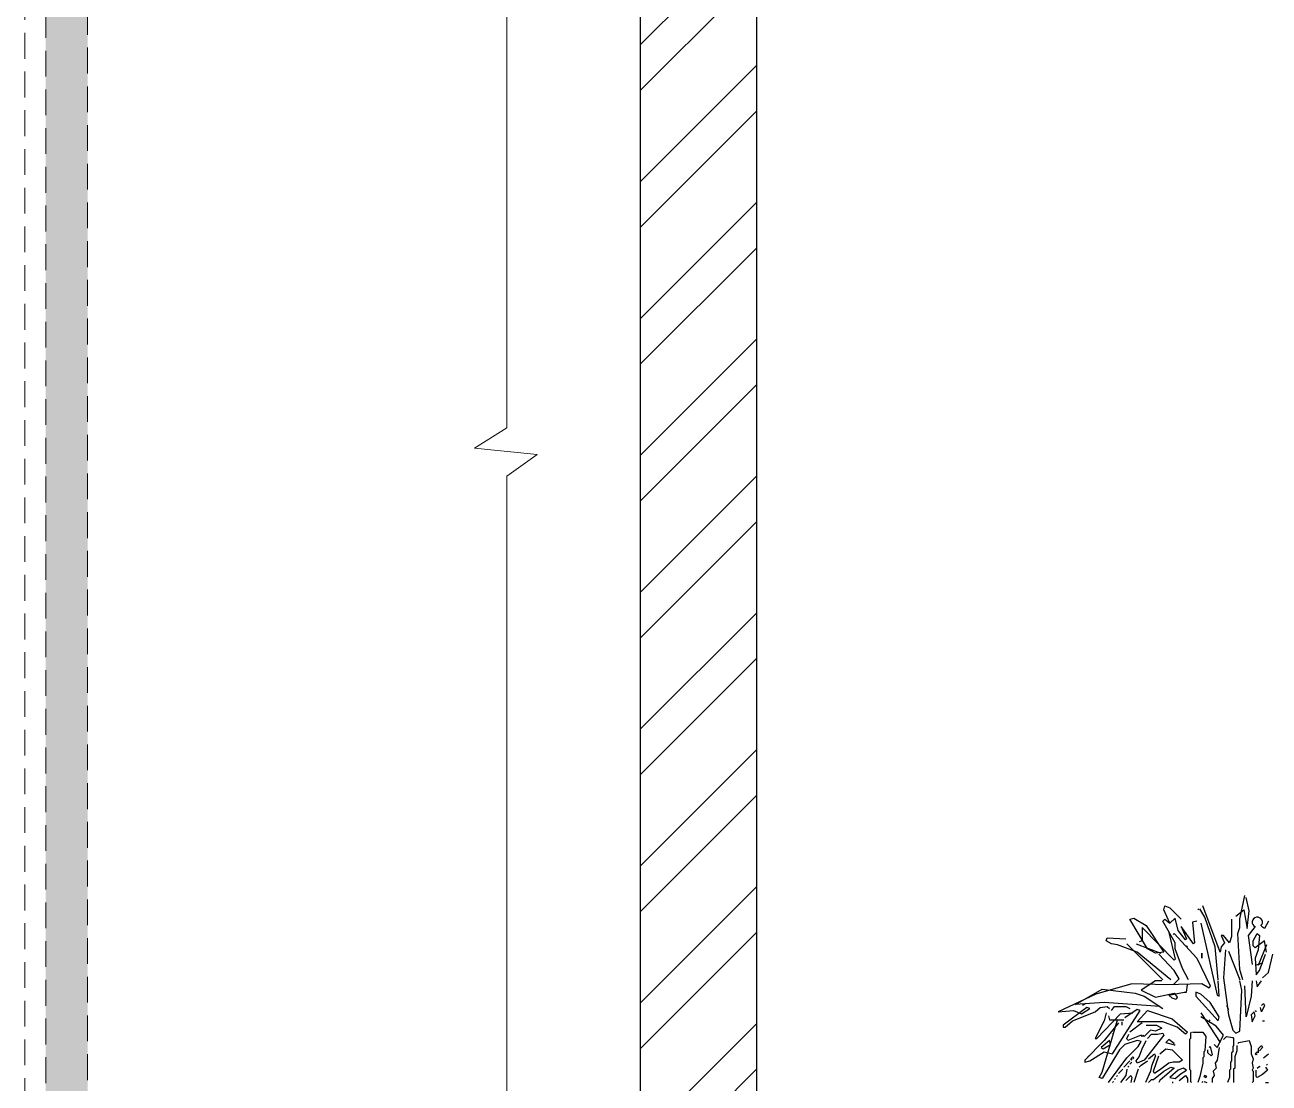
# Model space of a CAD drawing. Header units: millimetres. Extents: x 56222 to 3066687, y -650199 to -121287.
# Drawn here: x 134075.19 to 134123.42, y -183552.12 to -183511.12 of the extents above; entities that cross this region are included whole.
import ezdxf

# ---------------------------------------------------------------- set-up
doc = ezdxf.new("R2010")
doc.units = ezdxf.units.MM
doc.header["$MEASUREMENT"] = 0
doc.linetypes.add('DASHEDX2', pattern=[1.5, 1, -0.5])
doc.layers.add('AR HATCH-7', color=7, linetype='Continuous')
for name, color, linetype, lineweight in [('Dimension', 10, 'DASHEDX2', 20), ('Text', 7, 'Continuous', 15), ('XX~SLAB ( BEAM )~ ( DIM )', 7, 'Continuous', 9)]:
    doc.layers.add(name, color=color, linetype=linetype, lineweight=lineweight)

# ---------------------------------------------------------------- blocks, each defined once
blk = doc.blocks.new('A$C76AA168E')
at = {"color": 96, "linetype": 'ByBlock'}
for p, q in [((393.9, 1419.5), (399.6, 1445.9)), ((309, 1429.8), (310.2, 1434.4)), ((310.2, 1434.4), (315.9, 1432.1)), ((315.9, 1432.1), (328.5, 1419.5)), ((348, 1430.9), (346.9, 1429.8)), ((346.9, 1429.8), (348, 1430.9)), ((354.9, 1421.8), (349.2, 1430.9)), ((372.1, 1382.8), (352.6, 1434.4)), ((404.2, 1428.7), (400.8, 1443.6)), ((271.2, 1419.5), (275.7, 1420.6)), ((290.7, 1386.2), (271.2, 1419.5)), ((275.7, 1420.6), (289.5, 1412.6)), ((307.9, 1417.2), (310.2, 1419.5)), ((321.6, 1393.1), (307.9, 1417.2)), ((315.9, 1414.9), (309, 1429.8)), ((310.2, 1419.5), (315.9, 1414.9)), ((321.6, 1420.6), (315.9, 1414.9)), ((325.1, 1406.9), (321.6, 1420.6)), ((345.7, 1417.2), (341.1, 1416)), ((366.4, 1388.5), (354.9, 1421.8)), ((384.7, 1419.5), (384.7, 1400)), ((389.3, 1422.9), (398.5, 1429.8)), ((393.9, 1410.3), (393.9, 1419.5)), ((398.5, 1429.8), (401.9, 1409.2)), ((401.9, 1409.2), (404.2, 1428.7)), ((426, 1417.2), (421.4, 1409.2)), ((284.9, 1410.3), (284.9, 1395.4)), ((320.5, 1373.6), (284.9, 1410.3)), ((289.5, 1412.6), (309, 1382.8)), ((314.7, 1404.6), (321.6, 1374.7)), ((319.3, 1402.3), (320.5, 1403.4)), ((320.5, 1403.4), (345.7, 1375.9)), ((333.1, 1396.5), (325.1, 1406.9)), ((342.3, 1391.9), (328.5, 1411.4)), ((328.5, 1411.4), (334.2, 1397.7)), ((341.1, 1416), (343.4, 1393.1)), ((350.3, 1414.9), (368.7, 1334.6)), ((391.6, 1403.4), (393.9, 1410.3)), ((393.9, 1363.3), (391.6, 1403.4)), ((411.1, 1411.4), (403.1, 1401.1)), ((408.8, 1395.4), (413.4, 1403.4)), ((413.4, 1403.4), (415.7, 1401.1)), ((421.4, 1409.2), (418, 1411.4)), ((244.8, 1395.4), (245.9, 1398.8)), ((250.5, 1391.9), (244.8, 1395.4)), ((245.9, 1398.8), (266.6, 1397.7)), ((257.4, 1390.8), (250.5, 1391.9)), ((279.2, 1382.8), (257.4, 1390.8)), ((267.7, 1391.9), (307.9, 1351.8)), ((278, 1391.9), (305.6, 1381.6)), ((284.9, 1395.4), (281.5, 1394.2)), ((299.8, 1395.4), (301, 1394.2)), ((321.6, 1386.2), (321.6, 1393.1)), ((334.2, 1397.7), (333.1, 1396.5)), ((334.2, 1389.7), (335.4, 1388.5)), ((343.4, 1393.1), (342.3, 1391.9)), ((373.2, 1401.1), (376.7, 1393.1)), ((375.5, 1401.1), (373.2, 1401.1)), ((376.7, 1393.1), (373.2, 1388.5)), ((382.4, 1393.1), (375.5, 1401.1)), ((384.7, 1400), (382.4, 1393.1)), ((403.1, 1401.1), (407.7, 1369)), ((408.8, 1389.7), (408.8, 1395.4)), ((411.1, 1387.4), (408.8, 1389.7)), ((421.4, 1395.4), (411.1, 1387.4)), ((415.7, 1401.1), (414.5, 1385.1)), ((423.7, 1390.8), (414.5, 1367.9)), ((423.7, 1382.8), (421.4, 1395.4)), ((317, 1351.8), (279.2, 1382.8)), ((299.8, 1381.6), (290.7, 1386.2)), ((309, 1382.8), (299.8, 1381.6)), ((320.5, 1362.1), (303.3, 1380.5)), ((329.7, 1364.4), (321.6, 1386.2)), ((345.7, 1375.9), (360.6, 1344.9)), ((351.4, 1381.6), (351.4, 1375.9)), ((351.4, 1375.9), (351.4, 1381.6)), ((369.8, 1351.8), (366.4, 1388.5)), ((373.2, 1388.5), (372.1, 1382.8)), ((377.8, 1385.1), (375.5, 1354.1)), ((381.3, 1383.9), (393.9, 1351.8)), ((414.5, 1385.1), (411.1, 1375.9)), ((411.1, 1375.9), (412.2, 1357.5)), ((415.7, 1362.1), (422.6, 1380.5)), ((426, 1359.8), (430.6, 1380.5)), ((297.5, 1367.9), (298.7, 1366.7)), ((321.6, 1374.7), (320.5, 1373.6)), ((326.2, 1352.9), (320.5, 1362.1)), ((336.5, 1351.8), (329.7, 1364.4)), ((397.3, 1351.8), (393.9, 1363.3)), ((419.1, 1370.2), (411.1, 1367.9)), ((412.2, 1357.5), (415.7, 1362.1)), ((299.8, 1350.7), (283.8, 1340.3)), ((306.7, 1350.7), (299.8, 1350.7)), ((319.3, 1346.1), (326.2, 1352.9)), ((370.9, 1333.4), (369.8, 1350.7)), ((375.5, 1354.1), (381.3, 1312.8)), ((396.2, 1340.3), (393.9, 1350.7)), ((407.7, 1350.7), (406.5, 1333.4)), ((412.2, 1350.7), (413.4, 1343.8)), ((413.4, 1343.8), (418, 1350.7)), ((419.1, 1354.1), (426, 1359.8)), ((233.3, 1335.7), (190.9, 1316.2)), ((210.4, 1324.3), (240.2, 1341.5)), ((273.4, 1347.2), (233.3, 1335.7)), ((240.2, 1341.5), (276.9, 1336.9)), ((312.4, 1346.1), (273.4, 1347.2)), ((276.9, 1336.9), (287.2, 1333.4)), ((283.8, 1340.3), (299.8, 1332.3)), ((299.8, 1332.3), (320.5, 1336.9)), ((351.4, 1347.2), (312.4, 1346.1)), ((314.7, 1334.6), (331.9, 1338)), ((318.2, 1331.2), (314.7, 1334.6)), ((320.5, 1336.9), (323.9, 1332.3)), ((331.9, 1338), (334.2, 1338)), ((334.2, 1338), (335.4, 1346.1)), ((344.6, 1338), (344.6, 1333.4)), ((350.3, 1335.7), (344.6, 1338)), ((360.6, 1326.6), (350.3, 1335.7)), ((359.5, 1342.6), (351.4, 1347.2)), ((360.6, 1344.9), (359.5, 1342.6)), ((368.7, 1334.6), (370.9, 1333.4)), ((393.9, 1294.4), (396.2, 1340.3)), ((400.8, 1310.5), (399.6, 1344.9)), ((223, 1320.8), (196.6, 1301.3)), ((242.5, 1326.6), (210.4, 1324.3)), ((221.8, 1325.4), (218.4, 1323.1)), ((226.4, 1319.7), (223, 1320.8)), ((232.2, 1316.2), (237.9, 1320.8)), ((237.9, 1320.8), (245.9, 1322)), ((289.5, 1323.1), (242.5, 1326.6)), ((245.9, 1322), (248.2, 1319.7)), ((250.5, 1317.4), (253.9, 1322)), ((253.9, 1322), (266.6, 1322)), ((266.6, 1322), (271.2, 1319.7)), ((287.2, 1333.4), (307.9, 1319.7)), ((304.4, 1322), (289.5, 1323.1)), ((322.8, 1330), (318.2, 1331.2)), ((323.9, 1332.3), (322.8, 1330)), ((344.6, 1333.4), (369.8, 1305.9)), ((370.9, 1310.5), (360.6, 1326.6)), ((379, 1323.1), (381.3, 1318.5)), ((406.5, 1333.4), (400.8, 1310.5)), ((418, 1316.2), (416.8, 1320.8)), ((418, 1323.1), (420.3, 1325.4)), ((421.4, 1323.1), (418, 1316.2)), ((420.3, 1325.4), (421.4, 1323.1)), ((190.9, 1316.2), (208.1, 1317.4)), ((198.9, 1299), (206.9, 1305.9)), ((206.9, 1305.9), (232.2, 1316.2)), ((208.1, 1317.4), (217.2, 1313.9)), ((217.2, 1313.9), (226.4, 1319.7)), ((242.5, 1305.9), (232.2, 1286.4)), ((234.4, 1286.4), (260.8, 1313.9)), ((240.2, 1248.6), (257.4, 1307.1)), ((244.8, 1315.1), (242.5, 1305.9)), ((247.1, 1311.7), (248.2, 1307.1)), ((248.2, 1307.1), (264.3, 1307.1)), ((251.7, 1269.2), (282.6, 1317.4)), ((260.8, 1313.9), (274.6, 1315.1)), ((279.2, 1318.5), (265.4, 1309.4)), ((282.6, 1317.4), (279.2, 1318.5)), ((279.2, 1304.8), (290.7, 1317.4)), ((290.7, 1317.4), (318.2, 1308.2)), ((318.2, 1308.2), (335.4, 1293.3)), ((350.3, 1315.1), (372.1, 1281.8)), ((367.5, 1300.2), (350.3, 1310.5)), ((359.5, 1307.1), (360.6, 1305.9)), ((369.8, 1305.9), (370.9, 1310.5)), ((381.3, 1312.8), (385.9, 1295.6)), ((409.9, 1316.2), (406.5, 1312.8)), ((406.5, 1312.8), (407.7, 1304.8)), ((407.7, 1304.8), (411.1, 1311.7)), ((411.1, 1311.7), (409.9, 1316.2)), ((411.1, 1317.4), (412.2, 1316.2)), ((419.1, 1305.9), (421.4, 1305.9)), ((196.6, 1301.3), (196.6, 1299)), ((196.6, 1299), (198.9, 1299)), ((258.5, 1303.6), (242.5, 1284.1)), ((251.7, 1291), (252.8, 1292.2)), ((262, 1304.8), (262, 1301.3)), ((284.9, 1303.6), (271.2, 1293.3)), ((307.9, 1304.8), (279.2, 1304.8)), ((294.1, 1295.6), (287.2, 1288.7)), ((289.5, 1301.3), (301, 1301.3)), ((299.8, 1294.4), (294.1, 1295.6)), ((306.7, 1297.9), (299.8, 1294.4)), ((301, 1301.3), (306.7, 1297.9)), ((302.1, 1291), (307.9, 1292.2)), ((323.9, 1299), (307.9, 1304.8)), ((307.9, 1292.2), (309, 1289.9)), ((333.1, 1291), (323.9, 1299)), ((335.4, 1293.3), (333.1, 1291)), ((340, 1293.3), (338.8, 1292.2)), ((338.8, 1292.2), (340, 1293.3)), ((338.8, 1292.2), (338.8, 1286.4)), ((341.1, 1293.3), (352.6, 1293.3)), ((352.6, 1293.3), (356, 1288.7)), ((375.5, 1289.9), (367.5, 1300.2)), ((385.9, 1295.6), (389.3, 1292.2)), ((389.3, 1292.2), (393.9, 1294.4)), ((242.5, 1284.1), (220.7, 1262.3)), ((232.2, 1286.4), (234.4, 1286.4)), ((248.2, 1284.1), (239, 1276.1)), ((241.3, 1274.9), (249.4, 1279.5)), ((249.4, 1279.5), (248.2, 1284.1)), ((265.4, 1279.5), (259.7, 1273.8)), ((279.2, 1284.1), (265.4, 1279.5)), ((267.7, 1286.4), (270, 1291)), ((268.9, 1284.1), (267.7, 1286.4)), ((283.8, 1289.9), (268.9, 1284.1)), ((283.8, 1283), (279.2, 1284.1)), ((280.3, 1277.2), (283.8, 1283)), ((284.9, 1288.7), (283.8, 1289.9)), ((286.1, 1289.9), (284.9, 1288.7)), ((284.9, 1274.9), (289.5, 1284.1)), ((287.2, 1288.7), (286.1, 1289.9)), ((309, 1289.9), (287.2, 1262.3)), ((290.7, 1286.4), (295.2, 1291)), ((295.2, 1291), (302.1, 1291)), ((314.7, 1285.3), (311.3, 1281.8)), ((311.3, 1281.8), (319.3, 1279.5)), ((320.5, 1280.7), (314.7, 1285.3)), ((319.3, 1279.5), (320.5, 1280.7)), ((321.6, 1279.5), (320.5, 1278.4)), ((320.5, 1278.4), (321.6, 1279.5)), ((338.8, 1286.4), (337.7, 1285.3)), ((337.7, 1285.3), (337.7, 1252)), ((356, 1288.7), (354.9, 1272.7)), ((365.2, 1279.5), (368.7, 1276.1)), ((368.7, 1276.1), (375.5, 1289.9)), ((375.5, 1285.3), (379, 1288.7)), ((379, 1288.7), (385.9, 1287.6)), ((385.9, 1287.6), (387, 1286.4)), ((387, 1278.4), (385.9, 1277.2)), ((387, 1286.4), (387, 1278.4)), ((390.4, 1278.4), (390.4, 1272.7)), ((391.6, 1280.7), (392.7, 1281.8)), ((392.7, 1281.8), (404.2, 1284.1)), ((404.2, 1284.1), (406.5, 1277.2)), ((414.5, 1274.9), (418, 1278.4)), ((418, 1278.4), (419.1, 1276.1)), ((225.3, 1266.9), (224.1, 1265.8)), ((224.1, 1265.8), (225.3, 1266.9)), ((226.4, 1261.2), (242.5, 1271.5)), ((239, 1276.1), (241.3, 1274.9)), ((259.7, 1273.8), (240.2, 1241.7)), ((242.5, 1271.5), (251.7, 1269.2)), ((247.1, 1237.1), (267.7, 1264.6)), ((267.7, 1264.6), (280.3, 1277.2)), ((272.3, 1263.5), (274.6, 1265.8)), ((274.6, 1265.8), (275.7, 1264.6)), ((275.7, 1264.6), (274.6, 1263.5)), ((278, 1261.2), (281.5, 1265.8)), ((281.5, 1265.8), (284.9, 1274.9)), ((291.8, 1263.5), (298.7, 1269.2)), ((299.8, 1266.9), (295.2, 1255.4)), ((297.5, 1249.7), (303.3, 1266.9)), ((298.7, 1269.2), (299.8, 1266.9)), ((304.4, 1269.2), (311.3, 1274.9)), ((311.3, 1274.9), (318.2, 1273.8)), ((318.2, 1273.8), (329.7, 1262.3)), ((353.7, 1265.8), (352.6, 1264.6)), ((352.6, 1264.6), (352.6, 1258.9)), ((354.9, 1272.7), (353.7, 1271.5)), ((353.7, 1271.5), (353.7, 1265.8)), ((358.3, 1270.4), (358.3, 1273.8)), ((361.8, 1266.9), (358.3, 1270.4)), ((359.5, 1276.1), (360.6, 1277.2)), ((360.6, 1277.2), (362.9, 1268.1)), ((362.9, 1268.1), (361.8, 1266.9)), ((370.9, 1276.1), (368.7, 1262.3)), ((385.9, 1271.5), (384.7, 1270.4)), ((384.7, 1270.4), (384.7, 1261.2)), ((385.9, 1277.2), (385.9, 1271.5)), ((390.4, 1272.7), (388.2, 1265.8)), ((388.2, 1265.8), (388.2, 1253.2)), ((406.5, 1277.2), (406.5, 1269.2)), ((406.5, 1269.2), (408.8, 1263.5)), ((413.4, 1271.5), (411.1, 1269.2)), ((411.1, 1269.2), (412.2, 1268.1)), ((412.2, 1268.1), (413.4, 1269.2)), ((414.5, 1270.4), (413.4, 1271.5)), ((414.5, 1274.9), (414.5, 1270.4)), ((419.1, 1276.1), (415.7, 1272.7)), ((420.3, 1264.6), (426, 1269.2)), ((220.7, 1262.3), (220.7, 1260)), ((220.7, 1260), (226.4, 1261.2)), ((258.5, 1247.4), (263.1, 1252)), ((264.3, 1254.3), (271.2, 1261.2)), ((267.7, 1252), (266.6, 1245.1)), ((268.9, 1254.3), (270, 1255.4)), ((271.2, 1257.7), (273.4, 1260)), ((273.4, 1262.3), (272.3, 1263.5)), ((272.3, 1263.5), (273.4, 1262.3)), ((280.3, 1252), (275.7, 1237.1)), ((279.2, 1258.9), (278, 1261.2)), ((287.2, 1262.3), (279.2, 1258.9)), ((281.5, 1254.3), (283.8, 1256.6)), ((283.8, 1256.6), (290.7, 1261.2)), ((295.2, 1255.4), (294.1, 1249.7)), ((305.6, 1252), (298.7, 1247.4)), ((320.5, 1253.2), (304.4, 1239.4)), ((314.7, 1258.9), (305.6, 1252)), ((309, 1249.7), (317, 1254.3)), ((319.3, 1260), (314.7, 1258.9)), ((325.1, 1250.9), (315.9, 1242.8)), ((317, 1254.3), (320.5, 1253.2)), ((326.2, 1260), (319.3, 1260)), ((330.8, 1253.2), (325.1, 1250.9)), ((329.7, 1262.3), (326.2, 1260)), ((328.5, 1247.4), (334.2, 1250.9)), ((334.2, 1250.9), (330.8, 1253.2)), ((337.7, 1252), (338.8, 1250.9)), ((338.8, 1250.9), (338.8, 1238.2)), ((352.6, 1258.9), (349.2, 1244)), ((367.5, 1253.2), (364.1, 1249.7)), ((368.7, 1262.3), (366.4, 1258.9)), ((366.4, 1258.9), (367.5, 1253.2)), ((383.6, 1252), (382.4, 1250.9)), ((382.4, 1250.9), (382.4, 1242.8)), ((384.7, 1261.2), (383.6, 1260)), ((383.6, 1260), (383.6, 1252)), ((388.2, 1253.2), (387, 1252)), ((387, 1252), (387, 1237.1)), ((408.8, 1263.5), (407.7, 1258.9)), ((407.7, 1258.9), (408.8, 1253.2)), ((408.8, 1253.2), (407.7, 1250.9)), ((407.7, 1250.9), (408.8, 1249.7)), ((412.2, 1244), (412.2, 1250.9)), ((413.4, 1253.2), (415.7, 1255.4)), ((415.7, 1255.4), (415.7, 1254.3)), ((424.9, 1250.9), (419.1, 1246.3)), ((422.6, 1254.3), (424.9, 1250.9)), ((423.7, 1256.6), (424.9, 1257.7)), ((236.7, 1242.8), (240.2, 1248.6)), ((240.2, 1241.7), (236.7, 1242.8)), ((252.8, 1238.2), (251.7, 1237.1)), ((251.7, 1237.1), (252.8, 1238.2)), ((253.9, 1240.5), (255.1, 1241.7)), ((256.2, 1244), (257.4, 1245.1)), ((266.6, 1245.1), (260.8, 1237.1)), ((266.6, 1239.4), (272.3, 1245.1)), ((272.3, 1245.1), (273.4, 1242.8)), ((273.4, 1242.8), (272.3, 1237.1)), ((294.1, 1249.7), (288.4, 1237.1)), ((291.8, 1237.1), (295.2, 1240.5)), ((295.2, 1240.5), (297.5, 1240.5)), ((297.5, 1240.5), (309, 1249.7)), ((298.7, 1247.4), (297.5, 1249.7)), ((304.4, 1239.4), (303.3, 1237.1)), ((315.9, 1242.8), (321.6, 1241.7)), ((319.3, 1237.1), (318.2, 1237.1)), ((318.2, 1237.1), (319.3, 1237.1)), ((321.6, 1241.7), (328.5, 1247.4)), ((326.2, 1239.4), (333.1, 1245.1)), ((333.1, 1245.1), (335.4, 1241.7)), ((335.4, 1241.7), (335.4, 1237.1)), ((338.8, 1238.2), (340, 1237.1)), ((349.2, 1244), (346.9, 1237.1)), ((352.6, 1238.2), (351.4, 1237.1)), ((351.4, 1237.1), (352.6, 1238.2)), ((354.9, 1245.1), (353.7, 1244)), ((353.7, 1244), (356, 1242.8)), ((353.7, 1238.2), (357.2, 1237.1)), ((357.2, 1244), (354.9, 1245.1)), ((356, 1242.8), (357.2, 1244)), ((365.2, 1245.1), (362.9, 1241.7)), ((362.9, 1241.7), (362.9, 1237.1)), ((364.1, 1249.7), (365.2, 1245.1)), ((382.4, 1242.8), (380.1, 1237.1)), ((408.8, 1238.2), (407.7, 1237.1)), ((408.8, 1249.7), (408.8, 1238.2)), ((413.4, 1242.8), (412.2, 1244)), ((419.1, 1246.3), (413.4, 1242.8)), ((422.6, 1237.1), (426, 1237.1))]:
    blk.add_line(p, q, dxfattribs=at)
blk.add_arc((413.4, 1416), 5.74, 315, 243.4349, dxfattribs=at)

msp = doc.modelspace()

# ---------------------------------------------------------------- hatches: boundary and pattern name
at = {"layer": 'AR HATCH-7', "lineweight": 18, "true_color": 0x939598, "transparency": 33554687}
h = msp.add_hatch(dxfattribs=at)
h.set_pattern_fill('ANSI32', color=252, scale=10)
h.set_pattern_definition([(45, (-14.3605, 0), (-2.65165043, 2.65165043), []), (45, (-12.5927, 0), (-2.65165043, 2.65165043), [])])
h.paths.add_polyline_path([(134103.544, -183468.044), (134099.051, -183468.044), (134099.051, -183595.044), (134103.544, -183595.044)])
h.paths.add_polyline_path([(134241.551, -183468.044), (134232.551, -183468.044), (134232.551, -183595.044), (134241.551, -183595.044)])
at = {"layer": 'Dimension', "true_color": 0xd39e00}
h = msp.add_hatch(color=42, dxfattribs=at)
h.paths.add_polyline_path([(134076.001, -183452.755), (134076.001, -183615.12), (134306.674, -183615.12), (134306.674, -183452.755)])
h.paths.add_polyline_path([(134077.62, -183454.374), (134305.055, -183454.374), (134305.055, -183613.501), (134077.62, -183613.501)], flags=16)

# ---------------------------------------------------------------- linework, layer by layer
at = {"layer": 'Dimension', "color": 42, "true_color": 0xd39e00, "elevation": 0.119}
for points in [[(134075.192, -183451.945), (134307.484, -183451.945), (134307.484, -183615.929), (134075.192, -183615.929)], [(134076.001, -183452.755), (134306.674, -183452.755), (134306.674, -183615.12), (134076.001, -183615.12)], [(134077.62, -183454.374), (134305.055, -183454.374), (134305.055, -183613.501), (134077.62, -183613.501)]]:
    msp.add_lwpolyline(points, close=True, dxfattribs=at)
at = {"layer": 'Text', "color": 251, "linetype": 'Continuous', "lineweight": 0, "true_color": 0x636466}
msp.add_lwpolyline([(134093.874, -183457.549), (134093.874, -183526.734), (134092.613, -183527.515), (134095.047, -183527.765), (134093.874, -183528.602), (134093.874, -183597.731)], dxfattribs=at)
at = {"layer": 'XX~SLAB ( BEAM )~ ( DIM )', "lineweight": 30}
msp.add_lwpolyline([(134099.051, -183468.044), (134103.544, -183468.044), (134103.544, -183595.044), (134099.051, -183595.044)], close=True, dxfattribs=at)

# ---------------------------------------------------------------- block references
at = {"xscale": 0.03471378084252857, "yscale": 0.03471378084252857, "zscale": 0.03471378084252857}
msp.add_blockref('A$C76AA168E', (134108.608, -183595.044), dxfattribs=at)

doc.saveas('drawing.dxf')
